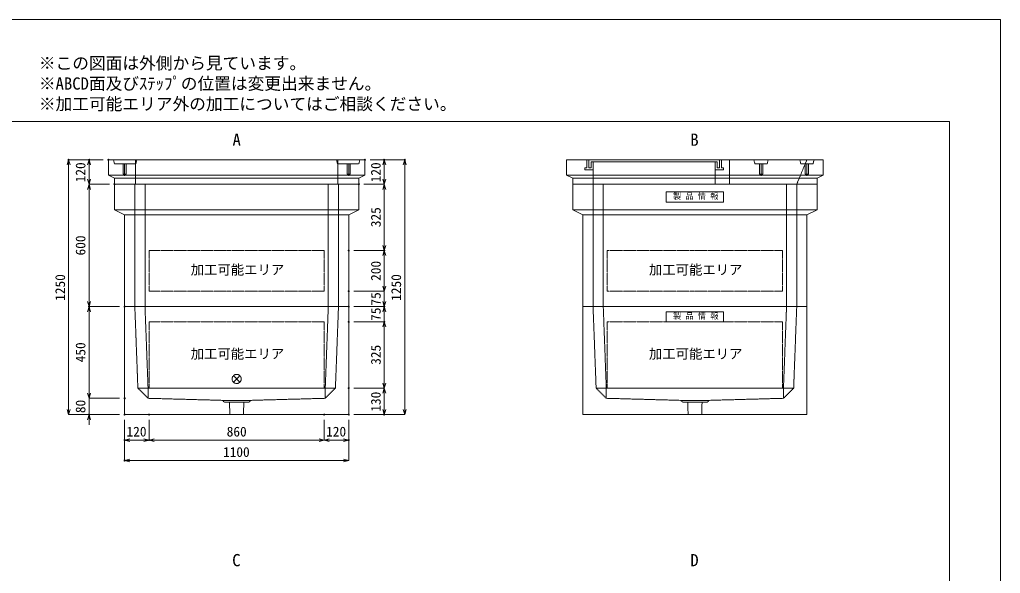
# Model space of a CAD drawing. Units: millimetres, scale not verified. Extents: x -3712 to 3712, y -2625 to 2625.
# Drawn here: x -1103 to 3712, y -91 to 2625 of the extents above; entities that cross this region are included whole.
import ezdxf
from ezdxf.enums import TextEntityAlignment as Align

# ---------------------------------------------------------------- set-up
doc = ezdxf.new("R2010")
doc.units = ezdxf.units.MM
doc.header["$LTSCALE"] = 10
doc.header["$PDMODE"] = 32
doc.header["$PDSIZE"] = 5
doc.linetypes.add('LONG_DASHED1', pattern=[7, 6, -1])
doc.linetypes.add('LONG_DOUBLE_CHAIN', pattern=[21.8, 18, -1, 0.6, -0.6, 0.6, -1])
for name, color, linetype, lineweight in [('0-0_D-TTL', 7, 'Continuous', 9), ('0-1_Defpoints', 7, 'Continuous', 9), ('0-3_D-TTL-TXT', 7, 'Continuous', 9), ('0-4_D-STR-TXT', 7, 'Continuous', 9), ('0-5_D-STR-DIM', 3, 'Continuous', 9), ('0-6_0', 7, 'Continuous', 9), ('0-7_D-STR', 7, 'Continuous', 9), ('0-9_D-STR-STR5', 1, 'LONG_DOUBLE_CHAIN', 9), ('0-A_D-STR-STR1', 7, 'LONG_DASHED1', 9), ('0-B_D-STR-STR2', 1, 'LONG_DASHED1', 9), ('0-C_D-STR-STR4', 134, 'LONG_DASHED1', 9)]:
    doc.layers.add(name, color=color, linetype=linetype, lineweight=lineweight)
doc.styles.add('ＭＳ ゴシック', font='')
doc.styles.get('ＭＳ ゴシック').set_extended_font_data('MS Gothic')

# ---------------------------------------------------------------- blocks, each defined once
blk = doc.blocks.new('A$C4DE05FD1')
at = {"layer": '0-0_D-TTL', "color": 134}
for p, q in [((2000, 38000), (57400, 38000)), ((57400, 38000), (57400, 2000))]:
    blk.add_line(p, q, dxfattribs=at)
at = {"layer": '0-1_Defpoints', "color": 134}
for p, q in [((0, 42000), (59400, 42000)), ((59400, 42000), (59400, 0))]:
    blk.add_line(p, q, dxfattribs=at)
at = {"layer": '0-3_D-TTL-TXT', "style": 'ＭＳ ゴシック'}
for s, p in [('※この図面は外側から見ています。', (21630.46, 39907.83)), ('※ABCD面及びｽﾃｯﾌﾟの位置は変更出来ません。', (21630.46, 39107.83)), ('※加工可能エリア外の加工についてはご相談ください。', (21630.46, 38307.83))]:
    blk.add_text(s, height=481.1, dxfattribs=at).set_placement(p, align=Align.BOTTOM_LEFT)
blk = doc.blocks.new('_Open30')
at = {"layer": '0-6_0'}
blk.add_line((0, 0), (-10, 0), dxfattribs=at)
blk.add_lwpolyline([(-10, 2.679), (0, 0), (-10, -2.679)], dxfattribs=at)
blk = doc.blocks.new('A$C31CA379A')
at = {"layer": '0-4_D-STR-TXT', "style": 'ＭＳ ゴシック'}
for s, p in [('A', (-162.94, -1095.26)), ('B', (17819.31, -1095.26)), ('C', (-175.69, -17595.27)), ('D', (17819.31, -17595.27))]:
    blk.add_text(s, height=481.1, dxfattribs=at).set_placement(p, align=Align.BOTTOM_LEFT)
blk = doc.blocks.new('A$C737D46CD')
at = {"layer": '0-A_D-STR-STR1', "linetype": 'Continuous'}
blk.add_lwpolyline([(-1410, 0), (1410, 0), (1410, -500), (-1410, -500)], close=True, dxfattribs=at)
at = {"layer": '0-A_D-STR-STR1', "style": 'ＭＳ ゴシック'}
blk.add_text('製 品 情 報', height=288.6, dxfattribs=at).set_placement((-1074.8, -441.3), align=Align.BOTTOM_LEFT)
blk = doc.blocks.new('A$C19F174D8')
at = {"layer": '0-7_D-STR', "linetype": 'LONG_DASHED1'}
for p, q in [((-5000, 0), (-4850, -4000)), ((-4500, 0), (-4350, -4000)), ((4500, 0), (4350, -4000)), ((5000, 0), (4850, -4000)), ((-4350, -4500), (-4850, -4000)), ((4850, -4000), (-4850, -4000)), ((-4350, -4500), (-4350, -4000)), ((4350, -4500), (4850, -4000)), ((4350, -4500), (4350, -4000)), ((-4350, -4500), (-700, -4600)), ((700, -4600), (-700, -4600)), ((-600, -4690), (-700, -4600)), ((600, -4690), (-600, -4690)), ((-333, -5300), (-352.5, -4690)), ((333, -5300), (352.5, -4690)), ((600, -4690), (700, -4600)), ((4350, -4500), (700, -4600))]:
    blk.add_line(p, q, dxfattribs=at)
at = {"layer": '0-7_D-STR'}
for p, q in [((5500, -5300), (5500, 0)), ((-5500, -5300), (5500, -5300))]:
    blk.add_line(p, q, dxfattribs=at)
blk.add_lwpolyline([(-5500, -5300), (-5500, 0), (5500, 0)], dxfattribs=at)
at = {"layer": '0-9_D-STR-STR5'}
for p, q in [((4300, -750), (4300, -4000)), ((4300, -4000), (-4300, -4000))]:
    blk.add_line(p, q, dxfattribs=at)
blk.add_lwpolyline([(4300, -750), (-4300, -750), (-4300, -4000)], dxfattribs=at)
at = {"layer": '0-A_D-STR-STR1'}
blk.add_blockref('A$C737D46CD', (0, -250), dxfattribs=at)
blk = doc.blocks.new('A$C2C935993')
at = {"layer": '0-7_D-STR'}
for p, q in [((-6300, 1200), (6300, 1200)), ((-6300, 1200), (-6300, 450)), ((6300, 1200), (6300, 450)), ((-6300, 450), (6300, 450)), ((-6000, 300), (-6300, 450)), ((-6000, 300), (6000, 300)), ((-6000, 0), (-6000, 300)), ((-6000, 0), (6000, 0))]:
    blk.add_line(p, q, dxfattribs=at)
at = {"layer": '0-7_D-STR', "linetype": 'LONG_DASHED1'}
for p, q in [((-6000, 1000), (-6050, 1200)), ((-4950, 1000), (-6000, 1000)), ((-4975, 0), (-4975, 1200)), ((-4950, 1000), (-4900, 1200)), ((4950, 1000), (4900, 1200)), ((4950, 1000), (6000, 1000)), ((4975, 0), (4975, 1200)), ((6000, 1000), (6050, 1200))]:
    blk.add_line(p, q, dxfattribs=at)
at = {"layer": '0-7_D-STR'}
blk.add_lwpolyline([(6000, 0), (6000, 300), (6300, 450)], dxfattribs=at)
at = {"layer": '0-B_D-STR-STR2'}
for p, q in [((-5500, 420), (-5500, 1000)), ((5500, 420), (5500, 1000))]:
    blk.add_line(p, q, dxfattribs=at)
for points in [[(-5580, 1000), (-5580, 500), (-5420, 500), (-5420, 1000)], [(5580, 1000), (5580, 500), (5420, 500), (5420, 1000)]]:
    blk.add_lwpolyline(points, dxfattribs=at)
blk = doc.blocks.new('A$C19D5226F')
at = {"layer": '0-7_D-STR'}
for p, q in [((-6300, 1200), (6300, 1200)), ((-6300, 1200), (-6300, 450)), ((6300, 1200), (6300, 450)), ((-6300, 450), (6300, 450)), ((-6000, 300), (-6300, 450)), ((-6000, 300), (6000, 300)), ((-6000, 0), (-6000, 300)), ((-6000, 0), (6000, 0))]:
    blk.add_line(p, q, dxfattribs=at)
at = {"layer": '0-7_D-STR', "linetype": 'LONG_DASHED1'}
for p, q in [((-5000, 0), (-5000, 1100)), ((1000, 0), (1000, 1100)), ((1700, 0), (1700, 1200)), ((2950, 1000), (2900, 1200)), ((2950, 1000), (3550, 1000)), ((3550, 1000), (3600, 1200)), ((5000, 0), (5500, 1200)), ((5200, 1000), (5150, 1200)), ((5200, 1000), (5800, 1000)), ((5800, 1000), (5850, 1200))]:
    blk.add_line(p, q, dxfattribs=at)
at = {"layer": '0-7_D-STR'}
blk.add_lwpolyline([(6000, 0), (6000, 300), (6300, 450)], dxfattribs=at)
at = {"layer": '0-B_D-STR-STR2'}
for p, q in [((3250, 420), (3250, 1000)), ((5500, 420), (5500, 1000))]:
    blk.add_line(p, q, dxfattribs=at)
for points in [[(3330, 1000), (3330, 500), (3170, 500), (3170, 1000)], [(5580, 1000), (5580, 500), (5420, 500), (5420, 1000)]]:
    blk.add_lwpolyline(points, dxfattribs=at)
at = {"layer": '0-C_D-STR-STR4'}
for points in [[(-5300, 1200), (-5300, 800), (-5400, 800), (-5400, 700), (-5000, 700)], [(-5000, 1100), (-5100, 1100), (-5100, 800), (-5200, 800), (-5200, 1200)], [(-5000, 1100), (1000, 1100), (1100, 1100), (1100, 800), (1200, 800), (1200, 1200)], [(1300, 1200), (1300, 800), (1400, 800), (1400, 700), (1000, 700)]]:
    blk.add_lwpolyline(points, dxfattribs=at)
blk = doc.blocks.new('A$C6e23ca30')
at = {"layer": '0-7_D-STR'}
for p, q in [((6000, 6000), (-6000, 6000)), ((-6000, 4750), (-6000, 6000)), ((6000, 4750), (6000, 6000)), ((-6000, 4750), (-5500, 4500)), ((-6000, 4750), (6000, 4750)), ((-5500, 0), (-5500, 4500)), ((5500, 4500), (-5500, 4500)), ((6000, 4750), (5500, 4500)), ((5500, 0), (5500, 4500)), ((5500, 0), (-5500, 0))]:
    blk.add_line(p, q, dxfattribs=at)
at = {"layer": '0-7_D-STR', "linetype": 'LONG_DASHED1'}
for p, q in [((-5000, 6000), (-5000, 0)), ((-4500, 6000), (-4500, 0)), ((4500, 6000), (4500, 0)), ((5000, 6000), (5000, 0))]:
    blk.add_line(p, q, dxfattribs=at)
at = {"layer": '0-9_D-STR-STR5'}
for p, q in [((4300, 2750), (4300, 750)), ((4300, 750), (-4300, 750))]:
    blk.add_line(p, q, dxfattribs=at)
blk.add_lwpolyline([(4300, 2750), (-4300, 2750), (-4300, 750)], dxfattribs=at)
blk = doc.blocks.new('A$C8a33557f')
at = {"layer": '0-7_D-STR'}
for p, q in [((6000, 6000), (-6000, 6000)), ((-6000, 4750), (-6000, 6000)), ((6000, 4750), (6000, 6000)), ((-6000, 4750), (-5500, 4500)), ((-6000, 4750), (6000, 4750)), ((-5500, 0), (-5500, 4500)), ((5500, 4500), (-5500, 4500)), ((6000, 4750), (5500, 4500)), ((5500, 0), (5500, 4500)), ((5500, 0), (-5500, 0))]:
    blk.add_line(p, q, dxfattribs=at)
at = {"layer": '0-7_D-STR', "linetype": 'LONG_DASHED1'}
for p, q in [((-5000, 6000), (-5000, 0)), ((-4500, 6000), (-4500, 0)), ((4500, 6000), (4500, 0)), ((5000, 6000), (5000, 0))]:
    blk.add_line(p, q, dxfattribs=at)
at = {"layer": '0-9_D-STR-STR5'}
for p, q in [((4300, 2750), (4300, 750)), ((4300, 750), (-4300, 750))]:
    blk.add_line(p, q, dxfattribs=at)
blk.add_lwpolyline([(4300, 2750), (-4300, 2750), (-4300, 750)], dxfattribs=at)
at = {"layer": '0-A_D-STR-STR1'}
blk.add_blockref('A$C737D46CD', (0, 5625), dxfattribs=at)
blk = doc.blocks.new('A$C6F5C57E3')
at = {"layer": '0-7_D-STR', "linetype": 'LONG_DASHED1'}
for p, q in [((-5000, 0), (-4850, -4000)), ((-4500, 0), (-4350, -4000)), ((4500, 0), (4350, -4000)), ((5000, 0), (4850, -4000)), ((-4350, -4500), (-4850, -4000)), ((4850, -4000), (-4850, -4000)), ((-4350, -4500), (-4350, -4000)), ((4350, -4500), (4850, -4000)), ((4350, -4500), (4350, -4000)), ((-4350, -4500), (-700, -4600)), ((700, -4600), (-700, -4600)), ((-600, -4690), (-700, -4600)), ((600, -4690), (-600, -4690)), ((-333, -5300), (-352.5, -4690)), ((333, -5300), (352.5, -4690)), ((600, -4690), (700, -4600)), ((4350, -4500), (700, -4600))]:
    blk.add_line(p, q, dxfattribs=at)
at = {"layer": '0-7_D-STR'}
for p, q in [((5500, -5300), (5500, 0)), ((-5500, -5300), (5500, -5300))]:
    blk.add_line(p, q, dxfattribs=at)
blk.add_lwpolyline([(-5500, -5300), (-5500, 0), (5500, 0)], dxfattribs=at)
at = {"layer": '0-9_D-STR-STR5'}
for p, q in [((-4300, -750), (-4300, -4000)), ((4300, -750), (-4300, -750)), ((4300, -750), (4300, -4000)), ((4300, -4000), (-4300, -4000))]:
    blk.add_line(p, q, dxfattribs=at)
blk = doc.blocks.new('A$C1C640AAB')
at = {"layer": '0-9_D-STR-STR5'}
for p, q in [((-159.1, -159.1), (159.1, 159.1)), ((-159.1, 159.1), (159.1, -159.1))]:
    blk.add_line(p, q, dxfattribs=at)
blk.add_circle((0, 0), 225, dxfattribs=at)
blk = doc.blocks.new('A$Cf8360954')
at = {"layer": '0-7_D-STR'}
blk.add_blockref('A$C6F5C57E3', (0, 0), dxfattribs=at)
at = {"layer": '0-9_D-STR-STR5'}
blk.add_blockref('A$C1C640AAB', (0, -3550), dxfattribs=at)

msp = doc.modelspace()

# ---------------------------------------------------------------- linework, layer by layer
at = {"layer": '0-1_Defpoints'}
for p in [(-862.5, 1937.5), (-762.5, 1937.5), (-667.5, 1937.5), (592.5, 1937.5), (687.5, 1937.5), (787.5, 1937.5), (-637.5, 1817.5), (562.5, 1817.5), (562.5, 1817.5), (512.5, 1492.5), (687.5, 1492.5), (512.5, 1292.5), (-762.5, 1217.5), (-587.5, 1217.5), (-587.5, 1217.5), (512.5, 1217.5), (512.5, 1217.5), (687.5, 1217.5), (687.5, 1217.5), (512.5, 1142.5), (687.5, 1142.5), (512.5, 817.5), (-587.5, 767.5), (-587.5, 767.5), (-762.5, 687.5), (-587.5, 687.5), (-587.5, 687.5), (-467.5, 687.5), (392.5, 687.5), (512.5, 687.5), (512.5, 687.5), (687.5, 687.5), (-587.5, 562.5), (-467.5, 562.5), (512.5, 562.5), (-587.5, 462.5)]:
    msp.add_point(p, dxfattribs=at)
at = {"layer": '0-5_D-STR-DIM'}
for p, q in [((-692.5, 1937.5), (-862.5, 1937.5)), ((-692.5, 1937.5), (-762.5, 1937.5)), ((617.5, 1937.5), (687.5, 1937.5)), ((617.5, 1937.5), (787.5, 1937.5)), ((-862.5, 712.5), (-862.5, 1912.5)), ((-762.5, 1842.5), (-762.5, 1912.5)), ((687.5, 1842.5), (687.5, 1912.5)), ((787.5, 712.5), (787.5, 1912.5)), ((-662.5, 1817.5), (-762.5, 1817.5)), ((-662.5, 1817.5), (-762.5, 1817.5)), ((-762.5, 1792.5), (-762.5, 1242.5)), ((587.5, 1817.5), (687.5, 1817.5)), ((587.5, 1817.5), (687.5, 1817.5)), ((687.5, 1792.5), (687.5, 1517.5)), ((537.5, 1492.5), (687.5, 1492.5)), ((537.5, 1492.5), (687.5, 1492.5)), ((687.5, 1317.5), (687.5, 1467.5)), ((687.5, 1317.5), (687.5, 1342.5)), ((537.5, 1292.5), (687.5, 1292.5)), ((537.5, 1292.5), (687.5, 1292.5)), ((687.5, 1292.5), (687.5, 1217.5)), ((687.5, 1242.5), (687.5, 1267.5)), ((-612.5, 1217.5), (-762.5, 1217.5)), ((-612.5, 1217.5), (-762.5, 1217.5)), ((537.5, 1217.5), (687.5, 1217.5)), ((537.5, 1217.5), (687.5, 1217.5)), ((687.5, 1142.5), (687.5, 1217.5)), ((-762.5, 792.5), (-762.5, 1192.5)), ((687.5, 1192.5), (687.5, 1167.5)), ((537.5, 1142.5), (687.5, 1142.5)), ((537.5, 1142.5), (687.5, 1142.5)), ((687.5, 1117.5), (687.5, 1092.5)), ((687.5, 842.5), (687.5, 1117.5)), ((-762.5, 792.5), (-762.5, 817.5)), ((537.5, 817.5), (687.5, 817.5)), ((537.5, 817.5), (687.5, 817.5)), ((687.5, 792.5), (687.5, 712.5)), ((-612.5, 767.5), (-762.5, 767.5)), ((-612.5, 767.5), (-762.5, 767.5)), ((-762.5, 767.5), (-762.5, 687.5)), ((-612.5, 687.5), (-862.5, 687.5)), ((-612.5, 687.5), (-762.5, 687.5)), ((537.5, 687.5), (687.5, 687.5)), ((537.5, 687.5), (787.5, 687.5)), ((-762.5, 662.5), (-762.5, 637.5)), ((-587.5, 662.5), (-587.5, 462.5)), ((-587.5, 662.5), (-587.5, 562.5)), ((-467.5, 662.5), (-467.5, 562.5)), ((-467.5, 662.5), (-467.5, 562.5)), ((392.5, 662.5), (392.5, 562.5)), ((392.5, 662.5), (392.5, 562.5)), ((512.5, 662.5), (512.5, 562.5)), ((512.5, 662.5), (512.5, 462.5)), ((-492.5, 562.5), (-562.5, 562.5)), ((367.5, 562.5), (-442.5, 562.5)), ((417.5, 562.5), (487.5, 562.5)), ((487.5, 462.5), (-562.5, 462.5))]:
    msp.add_line(p, q, dxfattribs=at)

# ---------------------------------------------------------------- block references
at = {"layer": '0-0_D-TTL', "xscale": 0.125, "yscale": 0.125}
msp.add_blockref('A$C4DE05FD1', (-3712.5, -2625), dxfattribs=at)
at = {"layer": '0-4_D-STR-TXT', "xscale": 0.125, "yscale": 0.125}
msp.add_blockref('A$C31CA379A', (-37.5, 2125), dxfattribs=at)
at = {"layer": '0-5_D-STR-DIM', "xscale": 2.5, "yscale": 2.5}
for p, rotation in [((-862.5, 1937.5), 90), ((-762.5, 1937.5), 90), ((687.5, 1937.5), 90), ((787.5, 1937.5), 90), ((-762.5, 1817.5), 270), ((687.5, 1817.5), 270), ((-762.5, 1817.5), 90), ((687.5, 1817.5), 90), ((687.5, 1492.5), 270), ((687.5, 1492.5), 90), ((687.5, 1292.5), 270), ((687.5, 1292.5), 270), ((-762.5, 1217.5), 270), ((-762.5, 1217.5), 90), ((687.5, 1217.5), 270), ((687.5, 1217.5), 90), ((687.5, 1142.5), 90), ((687.5, 1142.5), 90), ((687.5, 817.5), 270), ((-762.5, 767.5), 270), ((-762.5, 767.5), 270), ((687.5, 817.5), 90), ((-862.5, 687.5), 270), ((-762.5, 687.5), 90), ((687.5, 687.5), 270), ((787.5, 687.5), 270), ((-587.5, 562.5), 180), ((-467.5, 562.5), 180), ((392.5, 562.5), 180), ((-587.5, 462.5), 180)]:
    msp.add_blockref('_Open30', p, dxfattribs=dict(at, rotation=rotation))
for p in [(-467.5, 562.5), (392.5, 562.5), (512.5, 562.5), (512.5, 462.5)]:
    msp.add_blockref('_Open30', p, dxfattribs=at)
at = {"layer": '0-7_D-STR', "xscale": 0.1, "yscale": 0.1}
for name, p in [('A$C2C935993', (-37.5, 1817.5)), ('A$C19D5226F', (2212.5, 1817.5)), ('A$C6e23ca30', (-37.5, 1217.5)), ('A$C8a33557f', (2212.5, 1217.5)), ('A$Cf8360954', (-37.5, 1217.5)), ('A$C19F174D8', (2212.5, 1217.5))]:
    msp.add_blockref(name, p, dxfattribs=at)

# ---------------------------------------------------------------- texts
at = {"layer": '0-5_D-STR-DIM', "style": 'ＭＳ ゴシック'}
for s, p in [('120', (-765.75, 1826.85)), ('120', (684.25, 1826.85)), ('325', (684.25, 1606.78)), ('600', (-765.75, 1468.25)), ('200', (684.25, 1343.5)), ('1250', (-865.75, 1245.6)), ('1250', (784.25, 1245.6)), ('75', (684.25, 1222.4)), ('75', (684.25, 1147.4)), ('450', (-765.75, 944)), ('325', (684.25, 931.78)), ('130', (684.25, 701.85)), ('80', (-765.75, 694.88))]:
    msp.add_text(s, height=48.09, rotation=90, dxfattribs=at).set_placement(p, align=Align.BOTTOM_LEFT)
for s, p in [('120', (-578.15, 565.75)), ('860', (-86.37, 565.75)), ('120', (401.85, 565.75)), ('1100', (-104.4, 465.75))]:
    msp.add_text(s, height=48.09, dxfattribs=at).set_placement(p, align=Align.BOTTOM_LEFT)
at = {"layer": '0-9_D-STR-STR5', "style": 'ＭＳ ゴシック'}
for p in [(-263.09, 1359.83), (1986.91, 1359.83), (-263.09, 947.33), (1986.91, 947.33)]:
    msp.add_text('加工可能エリア', height=48.09, dxfattribs=at).set_placement(p, align=Align.BOTTOM_LEFT)

doc.saveas('drawing.dxf')
